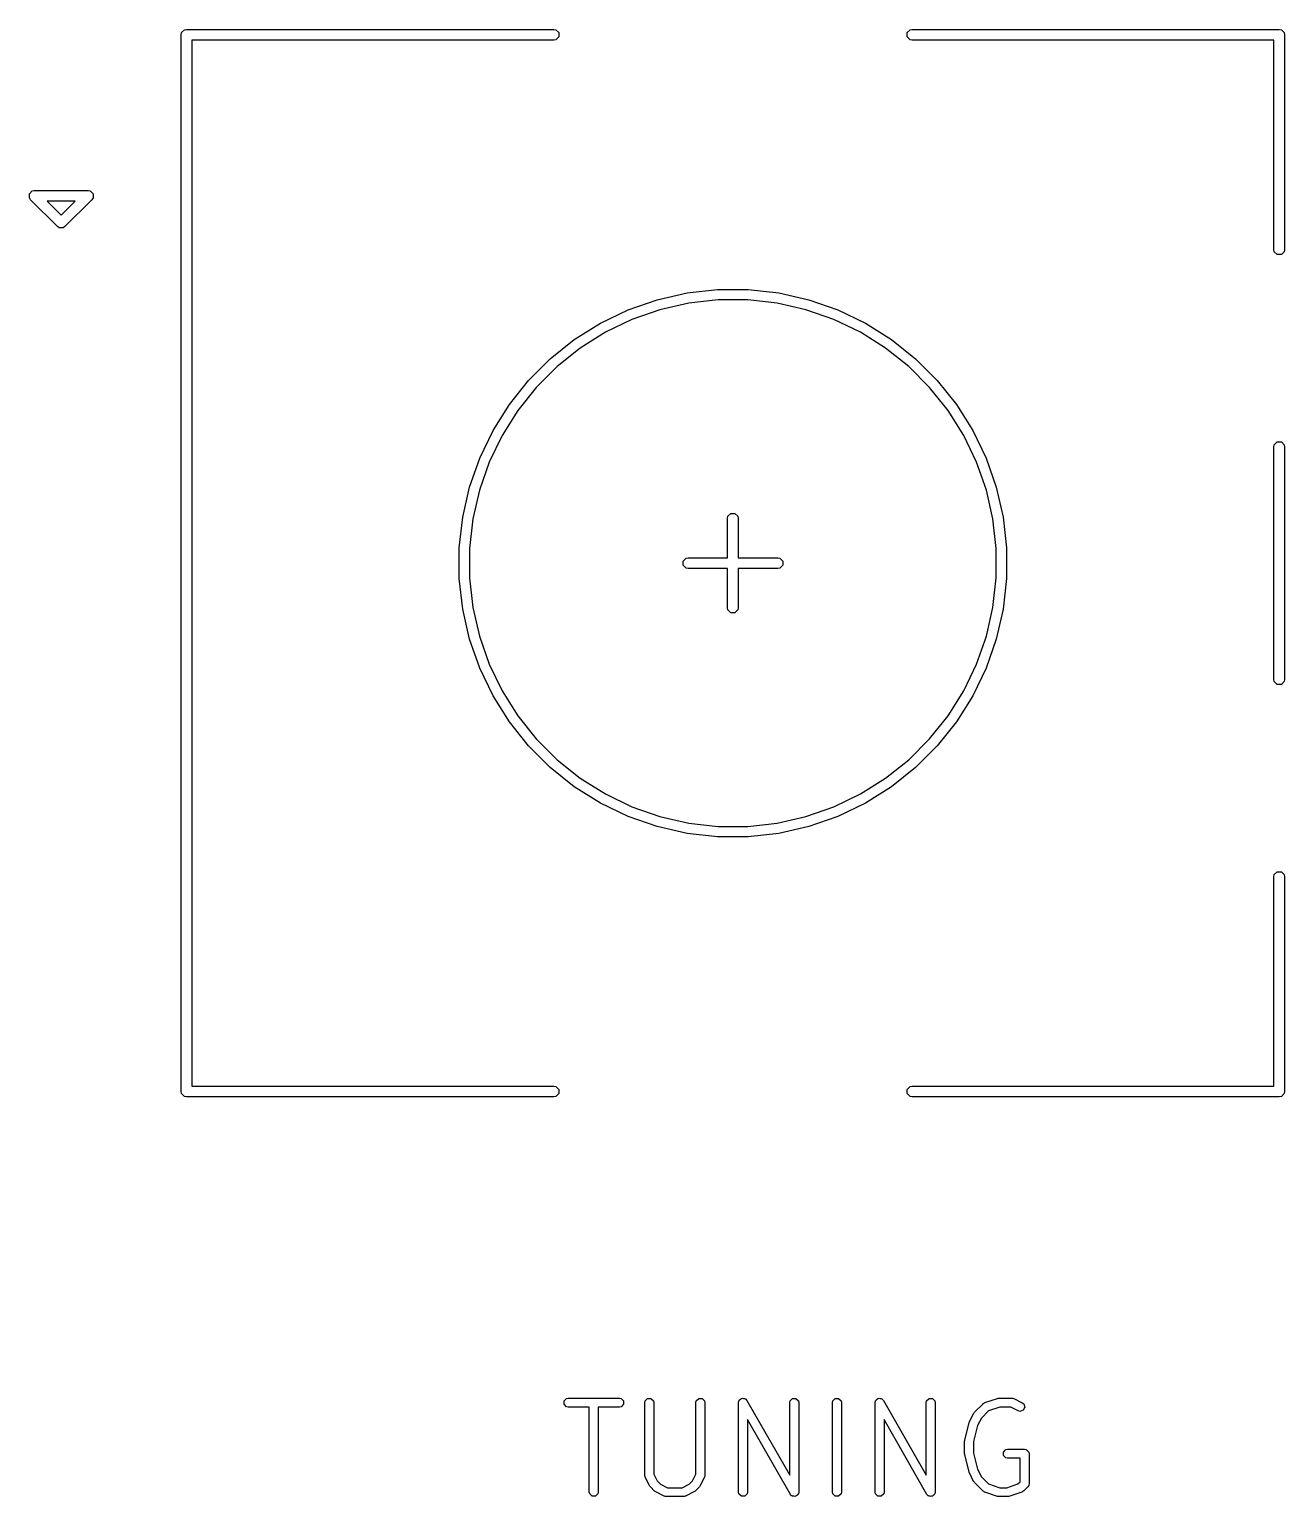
# Model space of a CAD drawing. Header units: millimetres. Extents: x 4 to 152, y 19 to 149.
# Drawn here: x 132.64 to 146.66, y 24.83 to 41.21 of the extents above; entities that cross this region are included whole.
import ezdxf

# ---------------------------------------------------------------- set-up
doc = ezdxf.new("R2010")
doc.units = ezdxf.units.MM
doc.layers.add('F.Silkscreen', color=41, linetype='CONTINUOUS', true_color=0xf2eda1)

msp = doc.modelspace()

# ---------------------------------------------------------------- linework, layer by layer
at = {"layer": 'F.Silkscreen', "linetype": 'CONTINUOUS'}
for p, q in [((134.34, 41.15), (134.344567, 41.172961)), ((134.34, 29.35), (134.34, 41.15)), ((134.344567, 41.172961), (134.377039, 41.205433)), ((134.377039, 41.205433), (134.4, 41.21)), ((134.4, 41.21), (138.5, 41.21)), ((138.5, 41.21), (138.522961, 41.205433)), ((138.522961, 41.205433), (138.555433, 41.172961)), ((138.555433, 41.127039), (138.522961, 41.094567)), ((138.555433, 41.172961), (138.555433, 41.127039)), ((142.444567, 41.172961), (142.477039, 41.205433)), ((142.444567, 41.127039), (142.444567, 41.172961)), ((142.477039, 41.094567), (142.444567, 41.127039)), ((142.477039, 41.205433), (142.5, 41.21)), ((142.5, 41.21), (146.6, 41.21)), ((146.6, 41.21), (146.622961, 41.205433)), ((146.622961, 41.205433), (146.655433, 41.172961)), ((146.655433, 41.172961), (146.66, 41.15)), ((146.66, 41.15), (146.66, 38.75)), ((138.5, 41.09), (134.46, 41.09)), ((134.46, 41.09), (134.46, 29.41)), ((138.522961, 41.094567), (138.5, 41.09)), ((142.5, 41.09), (142.477039, 41.094567)), ((146.54, 41.09), (142.5, 41.09)), ((146.54, 38.75), (146.54, 41.09)), ((132.644567, 39.372961), (132.677039, 39.405433)), ((132.644567, 39.327039), (132.644567, 39.372961)), ((132.657574, 39.307574), (132.644567, 39.327039)), ((132.677039, 39.405433), (132.7, 39.41)), ((132.7, 39.41), (133.3, 39.41)), ((133.3, 39.41), (133.322961, 39.405433)), ((133.322961, 39.405433), (133.355433, 39.372961)), ((133.355433, 39.327039), (133.342426, 39.307574)), ((133.355433, 39.372961), (133.355433, 39.327039)), ((132.957574, 39.007574), (132.657574, 39.307574)), ((132.844852, 39.29), (133, 39.134852)), ((133.155148, 39.29), (132.844852, 39.29)), ((133, 39.134852), (133.155148, 39.29)), ((133.342426, 39.307574), (133.042426, 39.007574)), ((132.977039, 38.994567), (132.957574, 39.007574)), ((133.022961, 38.994567), (132.977039, 38.994567)), ((133.042426, 39.007574), (133.022961, 38.994567)), ((146.544567, 38.727039), (146.54, 38.75)), ((146.577039, 38.694567), (146.544567, 38.727039)), ((146.622961, 38.694567), (146.577039, 38.694567)), ((146.655433, 38.727039), (146.622961, 38.694567)), ((146.66, 38.75), (146.655433, 38.727039)), ((139.328989, 38.077071), (139.652883, 38.190407)), ((139.652883, 38.190407), (139.987431, 38.266765)), ((139.987431, 38.266765), (140.328424, 38.305186)), ((140.334893, 38.19), (140.006756, 38.153027)), ((140.328424, 38.305186), (140.671576, 38.305186)), ((140.665107, 38.19), (140.334893, 38.19)), ((140.993244, 38.153027), (140.665107, 38.19)), ((140.671576, 38.305186), (141.012569, 38.266765)), ((141.012569, 38.266765), (141.347117, 38.190407)), ((141.347117, 38.190407), (141.671011, 38.077071)), ((139.01982, 37.928184), (139.328989, 38.077071)), ((139.684821, 38.079548), (139.373138, 37.970485)), ((140.006756, 38.153027), (139.684821, 38.079548)), ((141.315179, 38.079548), (140.993244, 38.153027)), ((141.626862, 37.970485), (141.315179, 38.079548)), ((141.671011, 38.077071), (141.98018, 37.928184)), ((138.729266, 37.745616), (139.01982, 37.928184)), ((139.373138, 37.970485), (139.075626, 37.827211)), ((141.924374, 37.827211), (141.626862, 37.970485)), ((141.98018, 37.928184), (142.270734, 37.745616)), ((138.460979, 37.531665), (138.729266, 37.745616)), ((139.075626, 37.827211), (138.796026, 37.651527)), ((142.203974, 37.651527), (141.924374, 37.827211)), ((142.270734, 37.745616), (142.539021, 37.531665)), ((138.218335, 37.289021), (138.460979, 37.531665)), ((138.796026, 37.651527), (138.537855, 37.445642)), ((142.462145, 37.445642), (142.203974, 37.651527)), ((142.539021, 37.531665), (142.781665, 37.289021)), ((138.537855, 37.445642), (138.304358, 37.212145)), ((142.695642, 37.212145), (142.462145, 37.445642)), ((138.004384, 37.020734), (138.218335, 37.289021)), ((138.304358, 37.212145), (138.098473, 36.953974)), ((142.901527, 36.953974), (142.695642, 37.212145)), ((142.781665, 37.289021), (142.995616, 37.020734)), ((137.821816, 36.73018), (138.004384, 37.020734)), ((138.098473, 36.953974), (137.922789, 36.674374)), ((143.077211, 36.674374), (142.901527, 36.953974)), ((142.995616, 37.020734), (143.178184, 36.73018)), ((137.672929, 36.421011), (137.821816, 36.73018)), ((143.178184, 36.73018), (143.327071, 36.421011)), ((137.922789, 36.674374), (137.779515, 36.376862)), ((143.220485, 36.376862), (143.077211, 36.674374)), ((146.54, 36.55), (146.544567, 36.572961)), ((146.54, 33.95), (146.54, 36.55)), ((146.544567, 36.572961), (146.577039, 36.605433)), ((146.577039, 36.605433), (146.622961, 36.605433)), ((146.622961, 36.605433), (146.655433, 36.572961)), ((146.655433, 36.572961), (146.66, 36.55)), ((146.66, 36.55), (146.66, 33.95)), ((137.559593, 36.097117), (137.672929, 36.421011)), ((137.779515, 36.376862), (137.670452, 36.065179)), ((143.329548, 36.065179), (143.220485, 36.376862)), ((143.327071, 36.421011), (143.440407, 36.097117)), ((137.483235, 35.762569), (137.559593, 36.097117)), ((137.670452, 36.065179), (137.596973, 35.743244)), ((143.403027, 35.743244), (143.329548, 36.065179)), ((143.440407, 36.097117), (143.516765, 35.762569)), ((137.444814, 35.421576), (137.483235, 35.762569)), ((137.596973, 35.743244), (137.56, 35.415107)), ((140.44, 35.75), (140.444567, 35.772961)), ((140.44, 35.31), (140.44, 35.75)), ((140.444567, 35.772961), (140.477039, 35.805433)), ((140.477039, 35.805433), (140.522961, 35.805433)), ((140.522961, 35.805433), (140.555433, 35.772961)), ((140.555433, 35.772961), (140.56, 35.75)), ((140.56, 35.75), (140.56, 35.31)), ((143.44, 35.415107), (143.403027, 35.743244)), ((143.516765, 35.762569), (143.555186, 35.421576)), ((137.444814, 35.415107), (137.444814, 35.421576)), ((137.444814, 35.078424), (137.444814, 35.415107)), ((137.56, 35.415107), (137.56, 35.084893)), ((143.44, 35.084893), (143.44, 35.415107)), ((143.555186, 35.421576), (143.555186, 35.078424)), ((139.944567, 35.272961), (139.977039, 35.305433)), ((139.944567, 35.227039), (139.944567, 35.272961)), ((139.977039, 35.194567), (139.944567, 35.227039)), ((139.977039, 35.305433), (140, 35.31)), ((140, 35.31), (140.44, 35.31)), ((140.56, 35.31), (141, 35.31)), ((141, 35.31), (141.022961, 35.305433)), ((141.022961, 35.305433), (141.055433, 35.272961)), ((141.055433, 35.227039), (141.022961, 35.194567)), ((141.055433, 35.272961), (141.055433, 35.227039)), ((137.483235, 34.737431), (137.444814, 35.078424)), ((137.56, 35.084893), (137.596973, 34.756756)), ((140, 35.19), (139.977039, 35.194567)), ((140.44, 35.19), (140, 35.19)), ((140.44, 34.75), (140.44, 35.19)), ((141, 35.19), (140.56, 35.19)), ((140.56, 35.19), (140.56, 34.75)), ((141.022961, 35.194567), (141, 35.19)), ((143.403027, 34.756756), (143.44, 35.084893)), ((143.555186, 35.078424), (143.516765, 34.737431)), ((137.559593, 34.402883), (137.483235, 34.737431)), ((137.596973, 34.756756), (137.670452, 34.434821)), ((140.444567, 34.727039), (140.44, 34.75)), ((140.56, 34.75), (140.555433, 34.727039)), ((143.329548, 34.434821), (143.403027, 34.756756)), ((143.516765, 34.737431), (143.440407, 34.402883)), ((140.477039, 34.694567), (140.444567, 34.727039)), ((140.522961, 34.694567), (140.477039, 34.694567)), ((140.555433, 34.727039), (140.522961, 34.694567)), ((137.670452, 34.434821), (137.779515, 34.123138)), ((143.220485, 34.123138), (143.329548, 34.434821)), ((137.672929, 34.078989), (137.559593, 34.402883)), ((143.440407, 34.402883), (143.327071, 34.078989)), ((137.821816, 33.76982), (137.672929, 34.078989)), ((137.779515, 34.123138), (137.922789, 33.825626)), ((143.077211, 33.825626), (143.220485, 34.123138)), ((143.327071, 34.078989), (143.178184, 33.76982)), ((146.544567, 33.927039), (146.54, 33.95)), ((146.577039, 33.894567), (146.544567, 33.927039)), ((146.655433, 33.927039), (146.622961, 33.894567)), ((146.66, 33.95), (146.655433, 33.927039)), ((138.004384, 33.479266), (137.821816, 33.76982)), ((137.922789, 33.825626), (138.098473, 33.546026)), ((142.901527, 33.546026), (143.077211, 33.825626)), ((143.178184, 33.76982), (142.995616, 33.479266)), ((146.622961, 33.894567), (146.577039, 33.894567)), ((138.218335, 33.210979), (138.004384, 33.479266)), ((138.098473, 33.546026), (138.304358, 33.287855)), ((142.695642, 33.287855), (142.901527, 33.546026)), ((142.995616, 33.479266), (142.781665, 33.210979)), ((138.304358, 33.287855), (138.537855, 33.054358)), ((142.462145, 33.054358), (142.695642, 33.287855)), ((138.460979, 32.968335), (138.218335, 33.210979)), ((142.781665, 33.210979), (142.539021, 32.968335)), ((138.729266, 32.754384), (138.460979, 32.968335)), ((138.537855, 33.054358), (138.796026, 32.848473)), ((142.203974, 32.848473), (142.462145, 33.054358)), ((142.539021, 32.968335), (142.270734, 32.754384)), ((138.796026, 32.848473), (139.075626, 32.672789)), ((141.924374, 32.672789), (142.203974, 32.848473)), ((139.01982, 32.571816), (138.729266, 32.754384)), ((139.075626, 32.672789), (139.373138, 32.529515)), ((141.626862, 32.529515), (141.924374, 32.672789)), ((142.270734, 32.754384), (141.98018, 32.571816)), ((139.328989, 32.422929), (139.01982, 32.571816)), ((139.373138, 32.529515), (139.684821, 32.420452)), ((141.315179, 32.420452), (141.626862, 32.529515)), ((141.98018, 32.571816), (141.671011, 32.422929)), ((139.652883, 32.309593), (139.328989, 32.422929)), ((139.987431, 32.233235), (139.652883, 32.309593)), ((139.684821, 32.420452), (140.006756, 32.346973)), ((140.006756, 32.346973), (140.334893, 32.31)), ((140.334893, 32.31), (140.665107, 32.31)), ((140.665107, 32.31), (140.993244, 32.346973)), ((140.993244, 32.346973), (141.315179, 32.420452)), ((141.347117, 32.309593), (141.012569, 32.233235)), ((141.671011, 32.422929), (141.347117, 32.309593)), ((140.328424, 32.194814), (139.987431, 32.233235)), ((140.671576, 32.194814), (140.328424, 32.194814)), ((141.012569, 32.233235), (140.671576, 32.194814)), ((146.544567, 31.772961), (146.577039, 31.805433)), ((146.577039, 31.805433), (146.622961, 31.805433)), ((146.622961, 31.805433), (146.655433, 31.772961)), ((146.54, 31.75), (146.544567, 31.772961)), ((146.54, 29.41), (146.54, 31.75)), ((146.655433, 31.772961), (146.66, 31.75)), ((146.66, 31.75), (146.66, 29.35)), ((134.344567, 29.327039), (134.34, 29.35)), ((134.377039, 29.294567), (134.344567, 29.327039)), ((134.46, 29.41), (138.5, 29.41)), ((138.5, 29.41), (138.522961, 29.405433)), ((138.522961, 29.405433), (138.555433, 29.372961)), ((138.555433, 29.327039), (138.522961, 29.294567)), ((138.555433, 29.372961), (138.555433, 29.327039)), ((142.444567, 29.372961), (142.477039, 29.405433)), ((142.444567, 29.327039), (142.444567, 29.372961)), ((142.477039, 29.294567), (142.444567, 29.327039)), ((142.477039, 29.405433), (142.5, 29.41)), ((142.5, 29.41), (146.54, 29.41)), ((146.655433, 29.327039), (146.622961, 29.294567)), ((146.66, 29.35), (146.655433, 29.327039)), ((134.4, 29.29), (134.377039, 29.294567)), ((138.5, 29.29), (134.4, 29.29)), ((138.522961, 29.294567), (138.5, 29.29)), ((142.5, 29.29), (142.477039, 29.294567)), ((146.6, 29.29), (142.5, 29.29)), ((146.622961, 29.294567), (146.6, 29.29)), ((138.614833, 25.896715), (138.641893, 25.923775)), ((138.614833, 25.858447), (138.614833, 25.896715)), ((138.641893, 25.923775), (138.661027, 25.927581)), ((138.661027, 25.927581), (139.232455, 25.927581)), ((139.232455, 25.927581), (139.251589, 25.923775)), ((139.251589, 25.923775), (139.278649, 25.896715)), ((139.278649, 25.896715), (139.278649, 25.858447)), ((139.515789, 25.877581), (139.519595, 25.896715)), ((139.519595, 25.896715), (139.546655, 25.923775)), ((139.546655, 25.923775), (139.584923, 25.923775)), ((139.584923, 25.923775), (139.611983, 25.896715)), ((139.611983, 25.896715), (139.615789, 25.877581)), ((140.087217, 25.877581), (140.091023, 25.896715)), ((140.091023, 25.896715), (140.118083, 25.923775)), ((140.118083, 25.923775), (140.156351, 25.923775)), ((140.156351, 25.923775), (140.183411, 25.896715)), ((140.183411, 25.896715), (140.187217, 25.877581)), ((140.563408, 25.877581), (140.567214, 25.896715)), ((140.567214, 25.896715), (140.572068, 25.90157)), ((140.572068, 25.90157), (140.573876, 25.908196)), ((140.573876, 25.908196), (140.58512, 25.914622)), ((140.58512, 25.914622), (140.594274, 25.923775)), ((140.594274, 25.923775), (140.60114, 25.923775)), ((140.60114, 25.923775), (140.607102, 25.927182)), ((140.607102, 25.927182), (140.619595, 25.923775)), ((140.619595, 25.923775), (140.632542, 25.923775)), ((140.632542, 25.923775), (140.637396, 25.918921)), ((140.637396, 25.918921), (140.644023, 25.917113)), ((140.644023, 25.917113), (140.65682, 25.902388)), ((140.65682, 25.902388), (141.134836, 25.06586)), ((141.134836, 25.877581), (141.138642, 25.896715)), ((141.138642, 25.896715), (141.165702, 25.923775)), ((141.165702, 25.923775), (141.20397, 25.923775)), ((141.20397, 25.923775), (141.23103, 25.896715)), ((141.23103, 25.896715), (141.234836, 25.877581)), ((141.611027, 25.877581), (141.614833, 25.896715)), ((141.614833, 25.896715), (141.641893, 25.923775)), ((141.641893, 25.923775), (141.680161, 25.923775)), ((141.680161, 25.923775), (141.707221, 25.896715)), ((141.707221, 25.896715), (141.711027, 25.877581)), ((142.087217, 25.877581), (142.091023, 25.896715)), ((142.091023, 25.896715), (142.095877, 25.90157)), ((142.095877, 25.90157), (142.097685, 25.908196)), ((142.097685, 25.908196), (142.108929, 25.914622)), ((142.108929, 25.914622), (142.118083, 25.923775)), ((142.118083, 25.923775), (142.124949, 25.923775)), ((142.124949, 25.923775), (142.130911, 25.927182)), ((142.130911, 25.927182), (142.143404, 25.923775)), ((142.143404, 25.923775), (142.156351, 25.923775)), ((142.156351, 25.923775), (142.161205, 25.918921)), ((142.161205, 25.918921), (142.167832, 25.917113)), ((142.167832, 25.917113), (142.180629, 25.902388)), ((142.180629, 25.902388), (142.658645, 25.06586)), ((142.658645, 25.877581), (142.662451, 25.896715)), ((142.662451, 25.896715), (142.689511, 25.923775)), ((142.689511, 25.923775), (142.727779, 25.923775)), ((142.727779, 25.923775), (142.754839, 25.896715)), ((142.754839, 25.896715), (142.758645, 25.877581)), ((143.311882, 25.877396), (143.454738, 25.925015)), ((143.454738, 25.925015), (143.462688, 25.926018)), ((143.462688, 25.926018), (143.47055, 25.927581)), ((143.47055, 25.927581), (143.613407, 25.927581)), ((143.613407, 25.927581), (143.615863, 25.927093)), ((143.615863, 25.927093), (143.616952, 25.927455)), ((143.616952, 25.927455), (143.624679, 25.925339)), ((143.624679, 25.925339), (143.632541, 25.923775)), ((143.632541, 25.923775), (143.633352, 25.922964)), ((143.633352, 25.922964), (143.635768, 25.922302)), ((143.635768, 25.922302), (143.731005, 25.874684)), ((138.641893, 25.831387), (138.614833, 25.858447)), ((138.661027, 25.827581), (138.641893, 25.831387)), ((138.896741, 25.827581), (138.661027, 25.827581)), ((138.896741, 24.877581), (138.896741, 25.827581)), ((139.232455, 25.827581), (138.996741, 25.827581)), ((138.996741, 25.827581), (138.996741, 24.877581)), ((139.251589, 25.831387), (139.232455, 25.827581)), ((139.278649, 25.858447), (139.251589, 25.831387)), ((139.515789, 25.068058), (139.515789, 25.877581)), ((139.615789, 25.877581), (139.615789, 25.079861)), ((140.087217, 25.079862), (140.087217, 25.877581)), ((140.187217, 25.877581), (140.187217, 25.068058)), ((140.563408, 24.877581), (140.563408, 25.877581)), ((141.134836, 25.06586), (141.134836, 25.877581)), ((141.234836, 25.877581), (141.234836, 24.877581)), ((141.611027, 24.877581), (141.611027, 25.877581)), ((141.711027, 25.877581), (141.711027, 24.877581)), ((142.087217, 24.877581), (142.087217, 25.877581)), ((142.658645, 25.06586), (142.658645, 25.877581)), ((142.758645, 25.877581), (142.758645, 24.877581)), ((143.140115, 25.661847), (143.187733, 25.757084)), ((143.187733, 25.757084), (143.192648, 25.763418)), ((143.192648, 25.763418), (143.1971, 25.770079)), ((143.1971, 25.770079), (143.292338, 25.865317)), ((143.354701, 25.786261), (143.273548, 25.705107)), ((143.292338, 25.865317), (143.294419, 25.866708)), ((143.294419, 25.866708), (143.294933, 25.867735)), ((143.294933, 25.867735), (143.301898, 25.871706)), ((143.301898, 25.871706), (143.308559, 25.876156)), ((143.308559, 25.876156), (143.309707, 25.876156)), ((143.309707, 25.876156), (143.311882, 25.877396)), ((143.478663, 25.827581), (143.354701, 25.786261)), ((143.601604, 25.827581), (143.478663, 25.827581)), ((143.686284, 25.785241), (143.601604, 25.827581)), ((143.7051, 25.780088), (143.686284, 25.785241)), ((143.741405, 25.79219), (143.7051, 25.780088)), ((143.731005, 25.874684), (143.746417, 25.862722)), ((143.758519, 25.826418), (143.741405, 25.79219)), ((143.746417, 25.862722), (143.758519, 25.826418)), ((141.141424, 24.852774), (140.663408, 25.689303)), ((140.663408, 25.689303), (140.663408, 24.877581)), ((142.665233, 24.852774), (142.187217, 25.689303)), ((142.187217, 25.689303), (142.187217, 24.877581)), ((143.08871, 25.461137), (143.136329, 25.651613)), ((143.136329, 25.651613), (143.138668, 25.656566)), ((143.138668, 25.656566), (143.140115, 25.661847)), ((143.232012, 25.622035), (143.187217, 25.442855)), ((143.273548, 25.705107), (143.232012, 25.622035)), ((143.087217, 25.44901), (143.088412, 25.45502)), ((143.087217, 25.306153), (143.087217, 25.44901)), ((143.088412, 25.45502), (143.08871, 25.461137)), ((143.187217, 25.442855), (143.187217, 25.312308)), ((143.088412, 25.300144), (143.087217, 25.306153)), ((143.08871, 25.294026), (143.088412, 25.300144)), ((143.136329, 25.10355), (143.08871, 25.294026)), ((143.187217, 25.312308), (143.232012, 25.133128)), ((143.519594, 25.325287), (143.546654, 25.352347)), ((143.519594, 25.287019), (143.519594, 25.325287)), ((143.546654, 25.259959), (143.519594, 25.287019)), ((143.546654, 25.352347), (143.565788, 25.356153)), ((143.565788, 25.256153), (143.546654, 25.259959)), ((143.565788, 25.356153), (143.756264, 25.356153)), ((143.706264, 25.256153), (143.565788, 25.256153)), ((143.706264, 24.993531), (143.706264, 25.256153)), ((143.756264, 25.356153), (143.775398, 25.352347)), ((143.775398, 25.352347), (143.802458, 25.325287)), ((143.802458, 25.325287), (143.806264, 25.306153)), ((143.806264, 25.306153), (143.806264, 24.97282)), ((139.516277, 25.065602), (139.515789, 25.068058)), ((139.515915, 25.064513), (139.516277, 25.065602)), ((139.615789, 25.079861), (139.6545, 25.002439)), ((140.048505, 25.002439), (140.087217, 25.079862)), ((140.187217, 25.068058), (140.186728, 25.065602)), ((140.186728, 25.065602), (140.187091, 25.064513)), ((143.138668, 25.098598), (143.136329, 25.10355)), ((143.140115, 25.093316), (143.138668, 25.098598)), ((143.187733, 24.998079), (143.140115, 25.093316)), ((143.232012, 25.133128), (143.273547, 25.050058)), ((139.518031, 25.056786), (139.515915, 25.064513)), ((139.519595, 25.048924), (139.518031, 25.056786)), ((139.520406, 25.048113), (139.519595, 25.048924)), ((139.521068, 25.045697), (139.520406, 25.048113)), ((139.568686, 24.95046), (139.521068, 25.045697)), ((139.573597, 24.944132), (139.568686, 24.95046)), ((139.578052, 24.937465), (139.573597, 24.944132)), ((139.625671, 24.889845), (139.578052, 24.937465)), ((139.6545, 25.002439), (139.690646, 24.966292)), ((139.690646, 24.966292), (139.768069, 24.927581)), ((139.768069, 24.927581), (139.934938, 24.927581)), ((139.934938, 24.927581), (140.012359, 24.966292)), ((140.012359, 24.966292), (140.048505, 25.002439)), ((140.124954, 24.937465), (140.077335, 24.889845)), ((140.129407, 24.944131), (140.124954, 24.937465)), ((140.134319, 24.950459), (140.129407, 24.944131)), ((140.181938, 25.045697), (140.134319, 24.950459)), ((140.182599, 25.048113), (140.181938, 25.045697)), ((140.183411, 25.048924), (140.182599, 25.048113)), ((140.184974, 25.056786), (140.183411, 25.048924)), ((140.187091, 25.064513), (140.184974, 25.056786)), ((143.192644, 24.991751), (143.187733, 24.998079)), ((143.197099, 24.985084), (143.192644, 24.991751)), ((143.292338, 24.889845), (143.197099, 24.985084)), ((143.273547, 25.050058), (143.354703, 24.968901)), ((143.354703, 24.968901), (143.478663, 24.927581)), ((143.478663, 24.927581), (143.557675, 24.927581)), ((143.557675, 24.927581), (143.681635, 24.968902)), ((143.681635, 24.968902), (143.706264, 24.993531)), ((143.79162, 24.937465), (143.744001, 24.889845)), ((143.802458, 24.953686), (143.79162, 24.937465)), ((143.806264, 24.97282), (143.802458, 24.953686)), ((138.900547, 24.858447), (138.896741, 24.877581)), ((138.927607, 24.831387), (138.900547, 24.858447)), ((138.965875, 24.831387), (138.927607, 24.831387)), ((138.992935, 24.858447), (138.965875, 24.831387)), ((138.996741, 24.877581), (138.992935, 24.858447)), ((139.632337, 24.885391), (139.625671, 24.889845)), ((139.638666, 24.880479), (139.632337, 24.885391)), ((139.733904, 24.83286), (139.638666, 24.880479)), ((139.736319, 24.832199), (139.733904, 24.83286)), ((139.737131, 24.831387), (139.736319, 24.832199)), ((139.744992, 24.829824), (139.737131, 24.831387)), ((139.75272, 24.827707), (139.744992, 24.829824)), ((139.753808, 24.82807), (139.75272, 24.827707)), ((139.756265, 24.827581), (139.753808, 24.82807)), ((139.946741, 24.827581), (139.756265, 24.827581)), ((139.949197, 24.82807), (139.946741, 24.827581)), ((139.950286, 24.827707), (139.949197, 24.82807)), ((139.958013, 24.829824), (139.950286, 24.827707)), ((139.965875, 24.831387), (139.958013, 24.829824)), ((139.966686, 24.832199), (139.965875, 24.831387)), ((139.969102, 24.83286), (139.966686, 24.832199)), ((140.064339, 24.880478), (139.969102, 24.83286)), ((140.070666, 24.885389), (140.064339, 24.880478)), ((140.077335, 24.889845), (140.070666, 24.885389)), ((140.567214, 24.858447), (140.563408, 24.877581)), ((140.594274, 24.831387), (140.567214, 24.858447)), ((140.632542, 24.831387), (140.594274, 24.831387)), ((140.659602, 24.858447), (140.632542, 24.831387)), ((140.663408, 24.877581), (140.659602, 24.858447)), ((141.154222, 24.838049), (141.141424, 24.852774)), ((141.160846, 24.836243), (141.154222, 24.838049)), ((141.165702, 24.831387), (141.160846, 24.836243)), ((141.17865, 24.831387), (141.165702, 24.831387)), ((141.191142, 24.82798), (141.17865, 24.831387)), ((141.197104, 24.831387), (141.191142, 24.82798)), ((141.20397, 24.831387), (141.197104, 24.831387)), ((141.213123, 24.840541), (141.20397, 24.831387)), ((141.224368, 24.846966), (141.213123, 24.840541)), ((141.226175, 24.853593), (141.224368, 24.846966)), ((141.23103, 24.858447), (141.226175, 24.853593)), ((141.234836, 24.877581), (141.23103, 24.858447)), ((141.614833, 24.858447), (141.611027, 24.877581)), ((141.641893, 24.831387), (141.614833, 24.858447)), ((141.680161, 24.831387), (141.641893, 24.831387)), ((141.707221, 24.858447), (141.680161, 24.831387)), ((141.711027, 24.877581), (141.707221, 24.858447)), ((142.091023, 24.858447), (142.087217, 24.877581)), ((142.118083, 24.831387), (142.091023, 24.858447)), ((142.156351, 24.831387), (142.118083, 24.831387)), ((142.183411, 24.858447), (142.156351, 24.831387)), ((142.187217, 24.877581), (142.183411, 24.858447)), ((142.678031, 24.838049), (142.665233, 24.852774)), ((142.684655, 24.836243), (142.678031, 24.838049)), ((142.689511, 24.831387), (142.684655, 24.836243)), ((142.702459, 24.831387), (142.689511, 24.831387)), ((142.714951, 24.82798), (142.702459, 24.831387)), ((142.720913, 24.831387), (142.714951, 24.82798)), ((142.727779, 24.831387), (142.720913, 24.831387)), ((142.736932, 24.840541), (142.727779, 24.831387)), ((142.748177, 24.846966), (142.736932, 24.840541)), ((142.749984, 24.853593), (142.748177, 24.846966)), ((142.754839, 24.858447), (142.749984, 24.853593)), ((142.758645, 24.877581), (142.754839, 24.858447)), ((143.294419, 24.888455), (143.292338, 24.889845)), ((143.294933, 24.887427), (143.294419, 24.888455)), ((143.301898, 24.883457), (143.294933, 24.887427)), ((143.308559, 24.879006), (143.301898, 24.883457)), ((143.309707, 24.879006), (143.308559, 24.879006)), ((143.311882, 24.877766), (143.309707, 24.879006)), ((143.454738, 24.830147), (143.311882, 24.877766)), ((143.462688, 24.829145), (143.454738, 24.830147)), ((143.47055, 24.827581), (143.462688, 24.829145)), ((143.565788, 24.827581), (143.47055, 24.827581)), ((143.57365, 24.829145), (143.565788, 24.827581)), ((143.581599, 24.830147), (143.57365, 24.829145)), ((143.724456, 24.877766), (143.581599, 24.830147)), ((143.726631, 24.879006), (143.724456, 24.877766)), ((143.72778, 24.879006), (143.726631, 24.879006)), ((143.73445, 24.883464), (143.72778, 24.879006)), ((143.741404, 24.887427), (143.73445, 24.883464)), ((143.741916, 24.888453), (143.741404, 24.887427)), ((143.744001, 24.889845), (143.741916, 24.888453))]:
    msp.add_line(p, q, dxfattribs=at)

doc.saveas('drawing.dxf')
